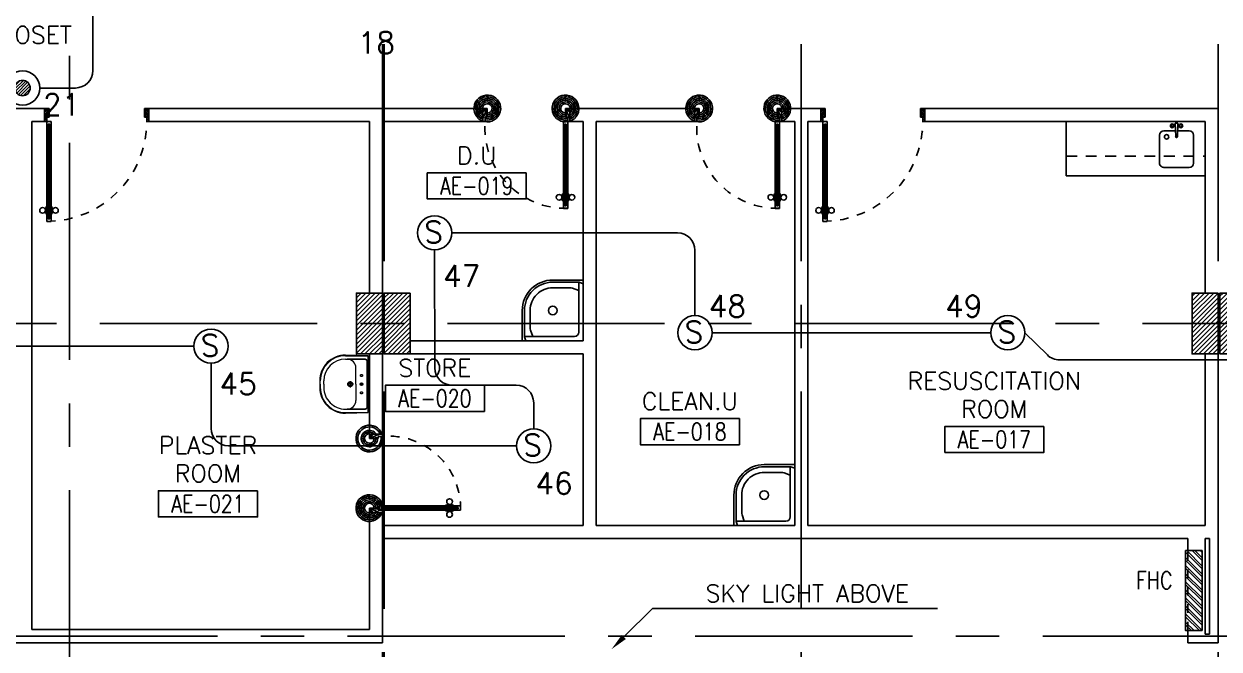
# Model space of a CAD drawing. Extents: x -0.4 to 91.7, y -13.9 to 77.4.
# Drawn here: x 39.48 to 53.23, y 45.72 to 52.92 of the extents above; entities that cross this region are included whole.
import ezdxf
from ezdxf.enums import TextEntityAlignment as Align

# ---------------------------------------------------------------- set-up
doc = ezdxf.new("R2010")
doc.units = 0
doc.header["$MEASUREMENT"] = 0
for name, pattern in [('CENTERX2', [4, 2.5, -0.5, 0.5, -0.5]), ('DASHED', [0.75, 0.5, -0.25]), ('HIDDEN', [0.375, 0.25, -0.125]), ('HIDDEN2', [0.1875, 0.125, -0.0625])]:
    doc.linetypes.add(name, pattern=pattern)
doc.layers.get('0').update_dxf_attribs({"color": 11, "linetype": 'CONTINUOUS'})
for name, color, linetype in [('AXES', 11, 'CENTERX2'), ('COL', 11, 'CONTINUOUS'), ('DOOR', 11, 'CONTINUOUS'), ('E-FIRE', 4, 'CONTINUOUS'), ('E-WIRE', 4, 'CONTINUOUS'), ('FHC', 11, 'CONTINUOUS'), ('FIX', 11, 'CONTINUOUS'), ('HAT', 11, 'CONTINUOUS'), ('Locker', 11, 'CONTINUOUS'), ('ME-FIX', 11, 'CONTINUOUS'), ('RM-BOX', 11, 'CONTINUOUS'), ('RM-IND', 11, 'CONTINUOUS'), ('RM-NAME', 11, 'CONTINUOUS'), ('RM-NO', 11, 'CONTINUOUS'), ('WALL', 11, 'CONTINUOUS')]:
    doc.layers.add(name, color=color, linetype=linetype)
doc.styles.add('ROMANS', font='ROMANS.shx', dxfattribs={"width": 0.6})

# ---------------------------------------------------------------- blocks, each defined once
blk = doc.blocks.new('LAV-003')
at = {"layer": 'FIX', "linetype": 'ByBlock'}
blk.add_line((-328, -25), (328, -25), dxfattribs=at)
at = {"layer": 'FIX', "linetype": 'Continuous', "lineweight": 20}
for p, q in [((-328, -285), (-328, -25)), ((328, -285), (328, -25)), ((-288, -285), (-288, -265)), ((0, -165), (-187, -165)), ((0, -165), (187, -165)), ((287, -285), (287, -265)), ((0, -535), (-38, -535)), ((0, -535), (38, -535)), ((0, -575), (-38, -575)), ((0, -575), (38, -575))]:
    blk.add_line(p, q, dxfattribs=at)
at = {"layer": 'FIX', "linetype": 'ByBlock', "ltscale": 0.3}
for p, q in [((-288, -265), (-288, -60)), ((0, -35), (-262, -35)), ((0, -35), (262, -35)), ((287, -265), (287, -60))]:
    blk.add_line(p, q, dxfattribs=at)
at = {"layer": 'FIX', "lineweight": 20}
for p, q in [((-16, -101), (15, -101)), ((0, -85), (0, -116))]:
    blk.add_line(p, q, dxfattribs=at)
at = {"layer": 'FIX', "linetype": 'DASHED', "lineweight": 20, "ltscale": 0.04}
for p, q in [((-36, -230), (37, -230)), ((0, -194), (0, -266))]:
    blk.add_line(p, q, dxfattribs=at)
at = {"layer": 'FIX', "linetype": 'Continuous', "lineweight": 20}
blk.add_lwpolyline([(295, -25), (0, -25), (-328, -25), (-334, -285, 0.414214), (-38, -582), (0, -582), (38, -582, 0.414214), (334, -285), (328, -25), (0, -25)], format="xyb", dxfattribs=at)
at = {"layer": 'FIX', "linetype": 'HIDDEN', "lineweight": 20, "ltscale": 0.05}
for centre in [(-100, -101), (100, -101)]:
    blk.add_circle(centre, 12.4, dxfattribs=at)
at = {"layer": 'FIX', "lineweight": 20}
for centre, radius in [((0, -101), 15.5), ((0, -230), 29.5), ((0, -230), 22.5)]:
    blk.add_circle(centre, radius, dxfattribs=at)
at = {"layer": 'FIX', "linetype": 'ByBlock', "ltscale": 0.3}
for centre, start, end in [((-262, -60), 90, 180), ((262, -60), 0, 90)]:
    blk.add_arc(centre, 25, start, end, dxfattribs=at)
at = {"layer": 'FIX', "linetype": 'Continuous', "lineweight": 20}
for centre, radius, start, end in [((-187, -265), 100, 90, 180), ((187, -265), 100, 0, 90), ((-38, -285), 290, 180, 270), ((-38, -285), 250, 180, 270), ((38, -285), 290, 270, 0), ((38, -285), 250, 270, 0)]:
    blk.add_arc(centre, radius, start, end, dxfattribs=at)
blk = doc.blocks.new('RM1')
at = {"layer": 'RM-BOX'}
blk.add_lwpolyline([(570, -200), (-570, -200), (-570, -500), (570, -500)], close=True, dxfattribs=at)
at = {"layer": 'RM-NAME', "style": 'ROMANS'}
for tag, p in [('ROOMNAME1', (0, 324)), ('ROOMNAME2', (0, 0))]:
    blk.add_attdef(tag, text='', height=200, dxfattribs=at).set_placement(p, align=Align.MIDDLE)
at = {"layer": 'RM-NO', "style": 'ROMANS', "width": 0.8}
blk.add_attdef('ROOMNO', text='', height=200, dxfattribs=at).set_placement((0, -350), align=Align.MIDDLE)
blk = doc.blocks.new('C11')
at = {"layer": 'HAT'}
h = blk.add_hatch(dxfattribs=at)
h.set_pattern_fill('ANSI31', color=256, scale=300, style=0)
h.set_pattern_definition([(45, (-383765.23, -62181), (-26.5165043, 26.5165043), [])])
h.paths.add_polyline_path([(-20, 350), (-20, 700), (-320, 700), (-320, 350)])
h.paths.add_polyline_path([(-320, 0), (-20, 0), (-20, 350), (-320, 350)])
h = blk.add_hatch(dxfattribs=at)
h.set_pattern_fill('ANSI31', color=256, scale=300, style=0)
h.set_pattern_definition([(45, (-383445.23, -62181), (-26.5165043, 26.5165043), [])])
h.paths.add_polyline_path([(300, 350), (300, 700), (0, 700), (0, 350)])
h.paths.add_polyline_path([(0, 0), (300, 0), (300, 350), (0, 350)])
at = {"layer": 'COL'}
for points in [[(-20, 700), (-20, 0), (-320, 0), (-320, 700)], [(300, 700), (300, 0), (0, 0), (0, 700)]]:
    blk.add_lwpolyline(points, close=True, dxfattribs=at)
blk = doc.blocks.new('A$C24ED45A6')
at = {"layer": 'DOOR', "color": 0, "linetype": 'ByBlock'}
for p, q in [((925, 1100), (925, 1150)), ((925, 1150), (975, 1150)), ((975, 1150), (925, 1150)), ((942, 1100), (942, 1120)), ((958, 1120), (942, 1120)), ((958, 1100), (958, 1120)), ((975, 1100), (975, 1150)), ((909, 1055), (909, 990)), ((918, 1055), (909, 1055)), ((918, 990), (909, 990)), ((918, 978), (918, 1068)), ((925, 1068), (918, 1068)), ((918, 1055), (918, 990)), ((925, 978), (918, 978)), ((942, 1100), (925, 1100)), ((975, 1100), (958, 1100)), ((975, 1068), (982, 1068)), ((975, 978), (982, 978)), ((982, 978), (982, 1068)), ((982, 1055), (982, 990)), ((982, 1055), (991, 1055)), ((982, 990), (991, 990)), ((991, 1055), (991, 990)), ((0, 0), (0, 150)), ((0, 150), (25, 150)), ((25, 150), (25, 100)), ((925, 150), (925, 200)), ((925, 200), (942, 200)), ((925, 150), (975, 150)), ((942, 200), (942, 180)), ((942, 180), (958, 180)), ((958, 180), (958, 200)), ((958, 200), (975, 200)), ((975, 200), (975, 150)), ((1000, 150), (975, 150)), ((975, 150), (975, 100)), ((1000, 150), (1000, 0)), ((50, 0), (0, 0)), ((25, 100), (50, 100)), ((50, 100), (50, 0)), ((975, 100), (950, 100)), ((950, 100), (950, 0)), ((950, 0), (1000, 0))]:
    blk.add_line(p, q, dxfattribs=at)
at = {"layer": 'DOOR', "linetype": 'ByBlock'}
for p, q in [((925, 1100), (925, 200)), ((942, 200), (942, 1100)), ((958, 200), (958, 1100)), ((975, 200), (975, 1100))]:
    blk.add_line(p, q, dxfattribs=at)
at = {"layer": 'DOOR', "color": 9, "linetype": 'ByBlock'}
for p, q in [((50, 0), (0, 114)), ((50, 0), (0, 40)), ((50, 0), (37, 100)), ((950, 0), (1000, 114)), ((950, 0), (963, 100)), ((950, 0), (1000, 40))]:
    blk.add_line(p, q, dxfattribs=at)
at = {"layer": 'DOOR', "color": 0, "linetype": 'ByBlock'}
for centre in [(876, 1023), (1024, 1023)]:
    blk.add_circle(centre, 32.4, dxfattribs=at)
at = {"layer": 'DOOR', "linetype": 'HIDDEN', "ltscale": 0.5}
blk.add_arc((950, 222), 928, 88.456, 184.4816, dxfattribs=at)
at = {"layer": 'DOOR', "color": 9, "linetype": 'ByBlock'}
for centre, radius, start, end in [((50, 0), 154, 103.7142, 108.8947), ((950, 0), 154, 71.1053, 76.2858), ((50, 0), 134, 100.72, 111.8402), ((50, 0), 114, 102.6226, 115.9162), ((50, 0), 94.4, 90, 121.9818), ((50, 0), 74.4, 90, 132.2236), ((50, 0), 54.4, 90, 156.7926), ((50, 0), 34.4, 90, 180), ((50, 0), 14.4, 90, 180), ((950, 0), 94.4, 58.0182, 90), ((950, 0), 74.4, 47.7764, 90), ((950, 0), 54.4, 23.2074, 90), ((950, 0), 34.4, 0, 90), ((950, 0), 14.4, 0, 90), ((950, 0), 134, 68.1598, 79.28), ((950, 0), 114, 64.0838, 77.3774)]:
    blk.add_arc(centre, radius, start, end, dxfattribs=at)
at = {"layer": 'WALL'}
blk.add_line((1000, 0), (1000, 150), dxfattribs=at)
blk = doc.blocks.new('DOOR90')
at = {"layer": 'DOOR', "color": 7, "linetype": 'ByBlock'}
for p, q in [((-150, 0), (0, 0)), ((-150, 0), (-150, -25)), ((0, -50), (-114, 0)), ((0, -50), (-40, 0)), ((0, -50), (0, 0)), ((-1000, -25), (-1050, -25)), ((-1050, -75), (-1050, -25)), ((-1050, -25), (-1050, -75)), ((-1000, -75), (-1050, -75)), ((-1000, -42), (-1020, -42)), ((-1020, -42), (-1020, -58)), ((-1000, -58), (-1020, -58)), ((-1000, -25), (-1000, -42)), ((-1000, -58), (-1000, -75)), ((-878, -18), (-968, -18)), ((-968, -25), (-968, -18)), ((-968, -75), (-968, -82)), ((-878, -82), (-968, -82)), ((-955, -9), (-890, -9)), ((-955, -18), (-955, -9)), ((-955, -18), (-890, -18)), ((-955, -82), (-890, -82)), ((-955, -82), (-955, -91)), ((-955, -91), (-890, -91)), ((-890, -18), (-890, -9)), ((-890, -82), (-890, -91)), ((-878, -25), (-878, -18)), ((-878, -75), (-878, -82)), ((-200, -25), (-150, -25)), ((-200, -42), (-200, -25)), ((-180, -42), (-200, -42)), ((-200, -58), (-180, -58)), ((-200, -75), (-200, -58)), ((-150, -75), (-200, -75)), ((-180, -58), (-180, -42)), ((-150, -25), (-100, -25)), ((-150, -75), (-150, -25)), ((-100, -25), (-100, -50)), ((0, -50), (-100, -37)), ((-100, -50), (0, -50)), ((-150, -875), (-100, -875)), ((-150, -900), (-150, -875)), ((-150, -900), (0, -900)), ((0, -900), (-150, -900)), ((0, -850), (-114, -900)), ((-100, -875), (-100, -850)), ((0, -850), (-100, -863)), ((-100, -850), (0, -850)), ((0, -850), (-40, -900)), ((0, -850), (0, -900))]:
    blk.add_line(p, q, dxfattribs=at)
at = {"layer": 'DOOR', "linetype": 'ByBlock'}
for p, q in [((-200, -25), (-1000, -25)), ((-200, -42), (-1000, -42)), ((-200, -58), (-1000, -58)), ((-1000, -75), (-200, -75))]:
    blk.add_line(p, q, dxfattribs=at)
at = {"layer": 'DOOR', "color": 7, "linetype": 'ByBlock'}
for centre in [(-923, 24), (-923, -124)]:
    blk.add_circle(centre, 32.4, dxfattribs=at)
for centre, radius, start, end in [((0, -50), 154, 161.1053, 166.2858), ((0, -50), 94.4, 148.0182, 180), ((0, -50), 134, 158.1598, 169.28), ((0, -50), 114, 154.0838, 167.3774), ((0, -50), 74.4, 137.7764, 180), ((0, -50), 54.4, 113.2074, 180), ((0, -50), 34.4, 90, 180), ((0, -50), 14.4, 90, 180), ((0, -850), 154, 193.7142, 198.8947), ((0, -850), 134, 190.72, 201.8402), ((0, -850), 94.4, 180, 211.9818), ((0, -850), 74.4, 180, 222.2236), ((0, -850), 54.4, 180, 246.7926), ((0, -850), 34.4, 180, 270), ((0, -850), 14.4, 180, 270)]:
    blk.add_arc(centre, radius, start, end, dxfattribs=at)
at = {"layer": 'DOOR', "linetype": 'HIDDEN', "ltscale": 0.5}
blk.add_arc((-222, -50), 828, 178.2701, 275.003, dxfattribs=at)
blk = doc.blocks.new('DOOR100')
at = {"layer": 'DOOR', "color": 7, "linetype": 'ByBlock'}
for p, q in [((-75, 1250), (-75, 1300)), ((-75, 1300), (-25, 1300)), ((-25, 1300), (-75, 1300)), ((-58, 1250), (-75, 1250)), ((-58, 1250), (-58, 1270)), ((-42, 1270), (-58, 1270)), ((-42, 1250), (-42, 1270)), ((-25, 1250), (-42, 1250)), ((-25, 1250), (-25, 1300)), ((-91, 1205), (-91, 1140)), ((-82, 1205), (-91, 1205)), ((-82, 1140), (-91, 1140)), ((-82, 1128), (-82, 1218)), ((-75, 1218), (-82, 1218)), ((-82, 1205), (-82, 1140)), ((-75, 1128), (-82, 1128)), ((-25, 1218), (-18, 1218)), ((-25, 1128), (-18, 1128)), ((-18, 1128), (-18, 1218)), ((-18, 1205), (-18, 1140)), ((-18, 1205), (-9, 1205)), ((-18, 1140), (-9, 1140)), ((-9, 1205), (-9, 1140)), ((-1200, 0), (-1200, 150)), ((-1200, 150), (-1175, 150)), ((-1200, 150), (-1200, 0)), ((-1175, 150), (-1175, 100)), ((-75, 200), (-58, 200)), ((-75, 150), (-75, 200)), ((-75, 150), (-25, 150)), ((-58, 200), (-58, 180)), ((-58, 180), (-42, 180)), ((-42, 200), (-25, 200)), ((-42, 180), (-42, 200)), ((-25, 200), (-25, 150)), ((0, 150), (-25, 150)), ((-25, 150), (-25, 100)), ((0, 0), (0, 150)), ((0, 150), (0, 0)), ((-1150, 0), (-1200, 114)), ((-1150, 0), (-1200, 40)), ((-1150, 0), (-1200, 0)), ((-1175, 100), (-1150, 100)), ((-1150, 0), (-1163, 100)), ((-1150, 100), (-1150, 0)), ((-50, 0), (0, 114)), ((-50, 100), (-50, 0)), ((-50, 0), (-37, 100)), ((-25, 100), (-50, 100)), ((-50, 0), (0, 40)), ((-50, 0), (0, 0))]:
    blk.add_line(p, q, dxfattribs=at)
at = {"layer": 'DOOR', "linetype": 'ByBlock'}
for p, q in [((-75, 1250), (-75, 200)), ((-58, 200), (-58, 1250)), ((-42, 200), (-42, 1250)), ((-25, 200), (-25, 1250))]:
    blk.add_line(p, q, dxfattribs=at)
at = {"layer": 'DOOR', "color": 7, "linetype": 'ByBlock'}
for centre in [(-124, 1173), (24, 1173)]:
    blk.add_circle(centre, 32.4, dxfattribs=at)
at = {"layer": 'DOOR', "linetype": 'HIDDEN', "ltscale": 0.5}
blk.add_arc((-25, 150), 1150, 90, 180, dxfattribs=at)
at = {"layer": 'DOOR', "color": 7, "linetype": 'ByBlock'}
for centre, radius, start, end in [((-1150, 0), 154, 103.7142, 108.8947), ((-50, 0), 154, 71.1053, 76.2858), ((-1150, 0), 134, 100.72, 111.8402), ((-1150, 0), 94.4, 90, 121.9818), ((-1150, 0), 74.4, 90, 132.2236), ((-1150, 0), 54.4, 90, 156.7926), ((-1150, 0), 34.4, 90, 180), ((-1150, 0), 14.4, 90, 180), ((-50, 0), 94.4, 58.0182, 90), ((-50, 0), 74.4, 47.7764, 90), ((-50, 0), 54.4, 23.2074, 90), ((-50, 0), 34.4, 0, 90), ((-50, 0), 14.4, 0, 90), ((-50, 0), 134, 68.1598, 79.28), ((-50, 0), 114, 64.0838, 77.3774)]:
    blk.add_arc(centre, radius, start, end, dxfattribs=at)
blk = doc.blocks.new('A$C49F1192B')
at = {"layer": 'DOOR', "color": 0, "linetype": 'ByBlock', "xscale": -1, "rotation": 270}
blk.add_blockref('DOOR100', (0, 1200), dxfattribs=at)
blk = doc.blocks.new('JAN-001')
for p, q in [((730, -30), (30, -30)), ((30, -30), (30, -730)), ((80, -130), (80, -705)), ((705, -80), (130, -80)), ((610, -80), (635, -152)), ((688, -30), (704, -76)), ((705, -380), (705, -84)), ((730, -380), (730, -30)), ((640, -380), (640, -184)), ((30, -688), (76, -704)), ((80, -610), (152, -635)), ((184, -640), (380, -640)), ((30, -730), (380, -730)), ((84, -705), (380, -705))]:
    blk.add_line(p, q)
blk.add_circle((380, -380), 50)
for centre, radius, start, end in [((130, -130), 50, 90, 180), ((680, -84), 25, 0, 19.0039), ((540, -184), 100, 0, 19.0039), ((380, -380), 350, 270, 0), ((380, -380), 325, 270, 0), ((380, -380), 260, 270, 0), ((184, -540), 100, 250.9961, 270), ((84, -680), 25, 250.9961, 270)]:
    blk.add_arc(centre, radius, start, end)
blk = doc.blocks.new('A$C347D0806')
at = {"layer": 'ME-FIX'}
for p, q in [((0.627, 1.6), (0.627, 0)), ((0.107, 1.28), (0.107, 1.417)), ((0.157, 1.467), (0.478, 1.467)), ((0.528, 1.417), (0.528, 1.124)), ((0.019, 1.254), (0.019, 1.287)), ((0.019, 1.287), (0.174, 1.28)), ((0.019, 1.254), (0.174, 1.261)), ((0.107, 1.124), (0.107, 1.261)), ((0.478, 1.074), (0.157, 1.074)), ((0.627, 0), (0, 0))]:
    blk.add_line(p, q, dxfattribs=at)
for centre, radius in [((0.05, 1.32), 0.0217), ((0.05, 1.221), 0.0217), ((0.05, 1.32), 0.014), ((0.05, 1.221), 0.014), ((0.177, 1.156), 0.0255)]:
    blk.add_circle(centre, radius, dxfattribs=at)
for centre, radius, start, end in [((0.157, 1.417), 0.0499, 90, 180), ((0.478, 1.417), 0.0499, 0, 90), ((0.174, 1.27), 0.00997, 270, 90), ((0.157, 1.124), 0.0499, 180, 270), ((0.478, 1.124), 0.0499, 270, 0)]:
    blk.add_arc(centre, radius, start, end, dxfattribs=at)
blk = doc.blocks.new('MCP')
at = {"color": 1}
for p, q in [((-88, -9), (9, 88)), ((-82, 33), (-33, 82)), ((-80, -36), (36, 80)), ((-66, -58), (58, 66)), ((-47, -74), (74, 47)), ((-23, -85), (85, 23)), ((10, -88), (88, -10))]:
    blk.add_line(p, q, dxfattribs=at)
at = {"layer": 'E-FIRE'}
blk.add_circle((0, 0), 197, dxfattribs=at)
at = {"layer": 'E-FIRE', "color": 4}
blk.add_circle((0, 0), 88.1, dxfattribs=at)
blk = doc.blocks.new('S')
at = {"layer": 'E-FIRE'}
blk.add_circle((0, 0), 197, dxfattribs=at)
at = {"layer": 'E-FIRE', "color": 3, "style": 'ROMANS'}
blk.add_text('S', height=250, dxfattribs=at).set_placement((-119, -115))

msp = doc.modelspace()

# ---------------------------------------------------------------- hatches: boundary and pattern name
at = {"layer": 'FHC', "linetype": 'ByBlock', "ltscale": 0.3}
h = msp.add_hatch(dxfattribs=at)
h.set_pattern_fill('ANSI32', color=11, scale=175, angle=90, style=0)
h.set_pattern_definition([(135, (84.08745, -186.26118), (-0.046403882, -0.046403882), []), (135, (84.08745, -186.230244), (-0.046403882, -0.046403882), [])])
h.paths.add_polyline_path([(53.0364, 46.855), (52.8464, 46.855), (52.8464, 45.935), (53.0364, 45.935)])
h.paths.add_polyline_path([(53.4576, 45.7224), (53.0367, 45.7224), (53.0367, 45.9849), (53.4576, 45.9849)], flags=9)

# ---------------------------------------------------------------- linework, layer by layer
at = {"layer": 'AXES'}
for p, q in [((48.4214, -1.8143), (48.4214, 76.9984)), ((43.6014, -1.8143), (43.6014, 76.3224)), ((43.6214, -1.8143), (43.6214, 76.3224)), ((53.2214, -1.8143), (53.2214, 76.3132)), ((40.0014, 5.05), (40.0014, 63.87)), ((0.35, 49.47), (69.4414, 49.47)), ((11.2014, 45.87), (69.4414, 45.87))]:
    msp.add_line(p, q, dxfattribs=at)
at = {"layer": 'E-WIRE'}
for p, q in [((44.3992, 50.5131), (46.9982, 50.5131)), ((44.2022, 50.316), (44.2049, 48.9577)), ((47.1982, 49.5599), (47.1982, 50.3131)), ((47.3952, 49.3628), (50.603, 49.3628)), ((50.9972, 49.3628), (51.2547, 49.1081)), ((56.5144, 49.0503), (51.3953, 49.0503)), ((44.4049, 48.7581), (45.1424, 48.7581)), ((45.3424, 48.2582), (45.3424, 48.5581))]:
    msp.add_line(p, q, dxfattribs=at)
for centre, start, end in [((46.9982, 50.3131), 0, 90), ((51.3953, 49.2503), 225.31875, 270), ((44.4049, 48.9581), 180.11474, 270), ((45.1424, 48.5581), 0, 90)]:
    msp.add_arc(centre, 0.2, start, end, dxfattribs=at)
at = {"layer": 'FHC', "linetype": 'ByBlock', "ltscale": 0.3}
for p, q in [((52.8464, 45.935), (52.8464, 46.855)), ((52.8464, 46.855), (53.0364, 46.855)), ((53.0364, 46.855), (53.0364, 45.935)), ((53.0364, 45.935), (52.8464, 45.935))]:
    msp.add_line(p, q, dxfattribs=at)
at = {"layer": 'FHC', "color": 250, "linetype": 'HIDDEN', "ltscale": 0.25}
msp.add_line((52.8714, 45.9369), (52.8714, 46.8541), dxfattribs=at)
at = {"layer": 'ME-FIX', "color": 4}
for p, q in [((40.268, 52.3803), (40.268, 55.4345)), ((39.657, 52.1803), (40.068, 52.1803)), ((41.4322, 49.2088), (38.3545, 49.2088)), ((41.6293, 49.0117), (41.6293, 48.2611)), ((45.1453, 48.0611), (41.8293, 48.0611))]:
    msp.add_line(p, q, dxfattribs=at)
at = {"layer": 'ME-FIX', "linetype": 'HIDDEN2'}
msp.add_line((51.4712, 51.395), (53.0714, 51.395), dxfattribs=at)
at = {"layer": 'ME-FIX', "color": 4}
for centre, start, end in [((40.068, 52.3803), 270, 0), ((41.8293, 48.2611), 180, 270)]:
    msp.add_arc(centre, 0.2, start, end, dxfattribs=at)
at = {"layer": 'RM-IND'}
for p, q in [((46.3805, 45.8611), (46.7089, 46.1879)), ((46.7089, 46.1879), (47.2219, 46.1879)), ((47.2219, 46.1879), (49.9886, 46.1879))]:
    msp.add_line(p, q, dxfattribs=at)
msp.add_solid([(46.404, 45.8374), (46.357, 45.8847), (46.2387, 45.72)], dxfattribs=at)
at = {"layer": 'WALL'}
for p, q in [((39.7139, 51.945), (38.6233, 51.945)), ((39.7139, 51.795), (39.7139, 51.945)), ((43.6014, 51.945), (40.9139, 51.945)), ((40.9139, 51.795), (40.9139, 51.945)), ((43.6014, 51.945), (43.6014, 49.72)), ((43.6214, 51.795), (43.6214, 51.945)), ((44.7589, 51.945), (43.6214, 51.945)), ((44.7589, 51.795), (44.7589, 51.945)), ((45.7589, 51.795), (45.7589, 51.945)), ((47.1964, 51.945), (45.7589, 51.945)), ((45.7589, 51.795), (45.7589, 51.945)), ((47.1964, 51.795), (47.1964, 51.945)), ((48.6464, 51.945), (48.1964, 51.945)), ((48.1964, 51.795), (48.1964, 51.945)), ((48.6464, 51.795), (48.6464, 51.945)), ((53.2214, 51.945), (49.8464, 51.945)), ((49.8464, 51.795), (49.8464, 51.945)), ((53.2214, 51.795), (53.2214, 51.945)), ((39.5664, 45.945), (39.5664, 51.795)), ((39.7139, 51.795), (39.5664, 51.795)), ((43.4514, 51.795), (40.9139, 51.795)), ((43.4514, 51.795), (43.4514, 49.82)), ((44.7589, 51.795), (43.6214, 51.795)), ((45.9114, 51.795), (45.7589, 51.795)), ((45.9114, 49.27), (45.9114, 51.795)), ((46.0614, 47.145), (46.0614, 51.795)), ((47.1964, 51.795), (46.0614, 51.795)), ((48.3464, 51.795), (48.1964, 51.795)), ((48.3464, 47.145), (48.3464, 51.795)), ((48.4964, 47.145), (48.4964, 51.795)), ((48.6464, 51.795), (48.4964, 51.795)), ((53.0714, 51.795), (49.8464, 51.795)), ((53.0714, 51.795), (53.0714, 49.82)), ((43.9214, 49.27), (45.9114, 49.27)), ((43.4514, 48.195), (43.4514, 49.12)), ((43.6014, 45.795), (43.6014, 49.22)), ((43.9214, 49.12), (45.9114, 49.12)), ((45.9114, 47.145), (45.9114, 49.12)), ((53.0714, 49.12), (53.0714, 47.145)), ((53.2214, 45.795), (53.2214, 49.17)), ((43.6014, 48.195), (43.4514, 48.195)), ((43.6015, 48.195), (43.4514, 48.195)), ((43.4514, 45.945), (43.4514, 47.295)), ((43.6014, 47.295), (43.4514, 47.295)), ((43.6015, 47.295), (43.4514, 47.295)), ((43.6214, 46.995), (43.6214, 47.145)), ((45.9114, 47.145), (43.6214, 47.145)), ((48.3464, 47.145), (46.0614, 47.145)), ((53.0714, 47.145), (48.4964, 47.145)), ((53.2214, 46.995), (53.2214, 47.145)), ((52.8714, 46.995), (43.6214, 46.995)), ((52.8714, 46.855), (52.8714, 46.995)), ((53.1214, 46.995), (53.0714, 46.995)), ((53.0714, 45.895), (53.0714, 46.995)), ((53.1214, 45.895), (53.1214, 46.995)), ((43.4514, 45.945), (39.5664, 45.945)), ((52.8714, 45.795), (52.8714, 45.935)), ((53.1214, 45.895), (53.0714, 45.895)), ((43.6014, 45.795), (32.8764, 45.795)), ((53.2214, 45.795), (52.8714, 45.795))]:
    msp.add_line(p, q, dxfattribs=at)

# ---------------------------------------------------------------- block references
at = {"layer": 'DOOR', "color": 0, "yscale": 0.0009999999892897904, "zscale": 0.001}
for name, p, xscale, rotation in [('A$C24ED45A6', (44.7589, 51.945), -0.001000000047497451, 180), ('A$C24ED45A6', (47.1964, 51.945), -0.001000000047497451, 180), ('A$C49F1192B', (40.9139, 51.945), -0.0009999999892897904, 90), ('A$C49F1192B', (49.8464, 51.945), -0.0009999999892897904, 90)]:
    msp.add_blockref(name, p, dxfattribs=dict(at, xscale=xscale, rotation=rotation))
at = {"layer": 'DOOR', "xscale": 0.001000000047497451, "yscale": 0.0009999999892897904, "zscale": 0.001, "rotation": 180}
msp.add_blockref('DOOR90', (43.4514, 47.295), dxfattribs=at)
at = {"layer": 'E-FIRE', "color": 4, "xscale": 0.0009999999892897904, "yscale": 0.0009999999892897904, "zscale": 0.001}
for name, p in [('MCP', (39.4599, 52.1803)), ('S', (44.2022, 50.5131)), ('S', (47.1982, 49.3628)), ('S', (50.8001, 49.3628)), ('S', (41.6293, 49.2088)), ('S', (45.3424, 48.0611))]:
    msp.add_blockref(name, p, dxfattribs=at)
at = {"layer": 'FIX', "xscale": 0.0009999999892897904, "yscale": 0.0009999999892897904, "zscale": 0.001, "rotation": 180}
for p in [(45.9414, 49.24), (48.3764, 47.115)]:
    msp.add_blockref('JAN-001', p, dxfattribs=at)
at = {"layer": 'HAT', "xscale": 0.001000000047497451, "yscale": 0.0009999999892897904, "zscale": 0.001}
for p, values in [((44.6868, 51.4037), {'ROOMNO': 'AE-019', 'ROOMNAME2': 'D.U'}), ((44.2053, 48.9581), {'ROOMNO': 'AE-020', 'ROOMNAME2': 'STORE'}), ((50.6448, 48.4847), {'ROOMNO': 'AE-017', 'ROOMNAME2': 'ROOM', 'ROOMNAME1': 'RESUSCITATION'}), ((47.1407, 48.5746), {'ROOMNO': 'AE-018', 'ROOMNAME2': 'CLEAN.U'}), ((41.594, 47.7436), {'ROOMNO': 'AE-021', 'ROOMNAME2': 'ROOM', 'ROOMNAME1': 'PLASTER'})]:
    msp.add_blockref('RM1', p, dxfattribs=at).add_auto_attribs(values)
at = {"layer": 'Locker', "rotation": 270}
msp.add_blockref('A$C347D0806', (51.4712, 51.795), dxfattribs=at)
at = {"layer": 'RM-NAME', "xscale": 0.001000000047497451, "yscale": 0.0009999999892897904, "zscale": 0.001}
for p in [(43.6214, 49.12), (53.2414, 49.12)]:
    msp.add_blockref('C11', p, dxfattribs=at)
at = {"layer": 'WALL', "xscale": 0.0009999999892897904, "yscale": 0.0009999999892897904, "zscale": 0.001, "rotation": 270}
msp.add_blockref('LAV-003', (43.4614, 48.7711), dxfattribs=at)

# ---------------------------------------------------------------- texts
at = {"layer": 'E-FIRE', "color": 4, "style": 'ROMANS'}
for s, p in [('18', (43.3166, 52.5763)), ('21', (39.6946, 51.8643)), ('47', (44.2998, 49.8899)), ('48', (47.3575, 49.544)), ('49', (50.0793, 49.544)), ('45', (41.727, 48.651)), ('46', (45.3631, 47.5033))]:
    msp.add_text(s, height=0.25, dxfattribs=at).set_placement(p)
at = {"layer": 'FHC', "style": 'ROMANS', "width": 0.8}
msp.add_text('FHC', height=0.2, dxfattribs=at).set_placement((52.2772, 46.4127))
at = {"layer": 'HAT', "style": 'ROMANS'}
msp.add_text('CLOSET', height=0.2, dxfattribs=at).set_placement((39.0407, 52.6918))
at = {"layer": 'RM-NAME', "style": 'ROMANS'}
msp.add_text('SKY LIGHT ABOVE', height=0.2, dxfattribs=at).set_placement((47.3219, 46.3629), align=Align.MIDDLE_LEFT)

doc.saveas('drawing.dxf')
